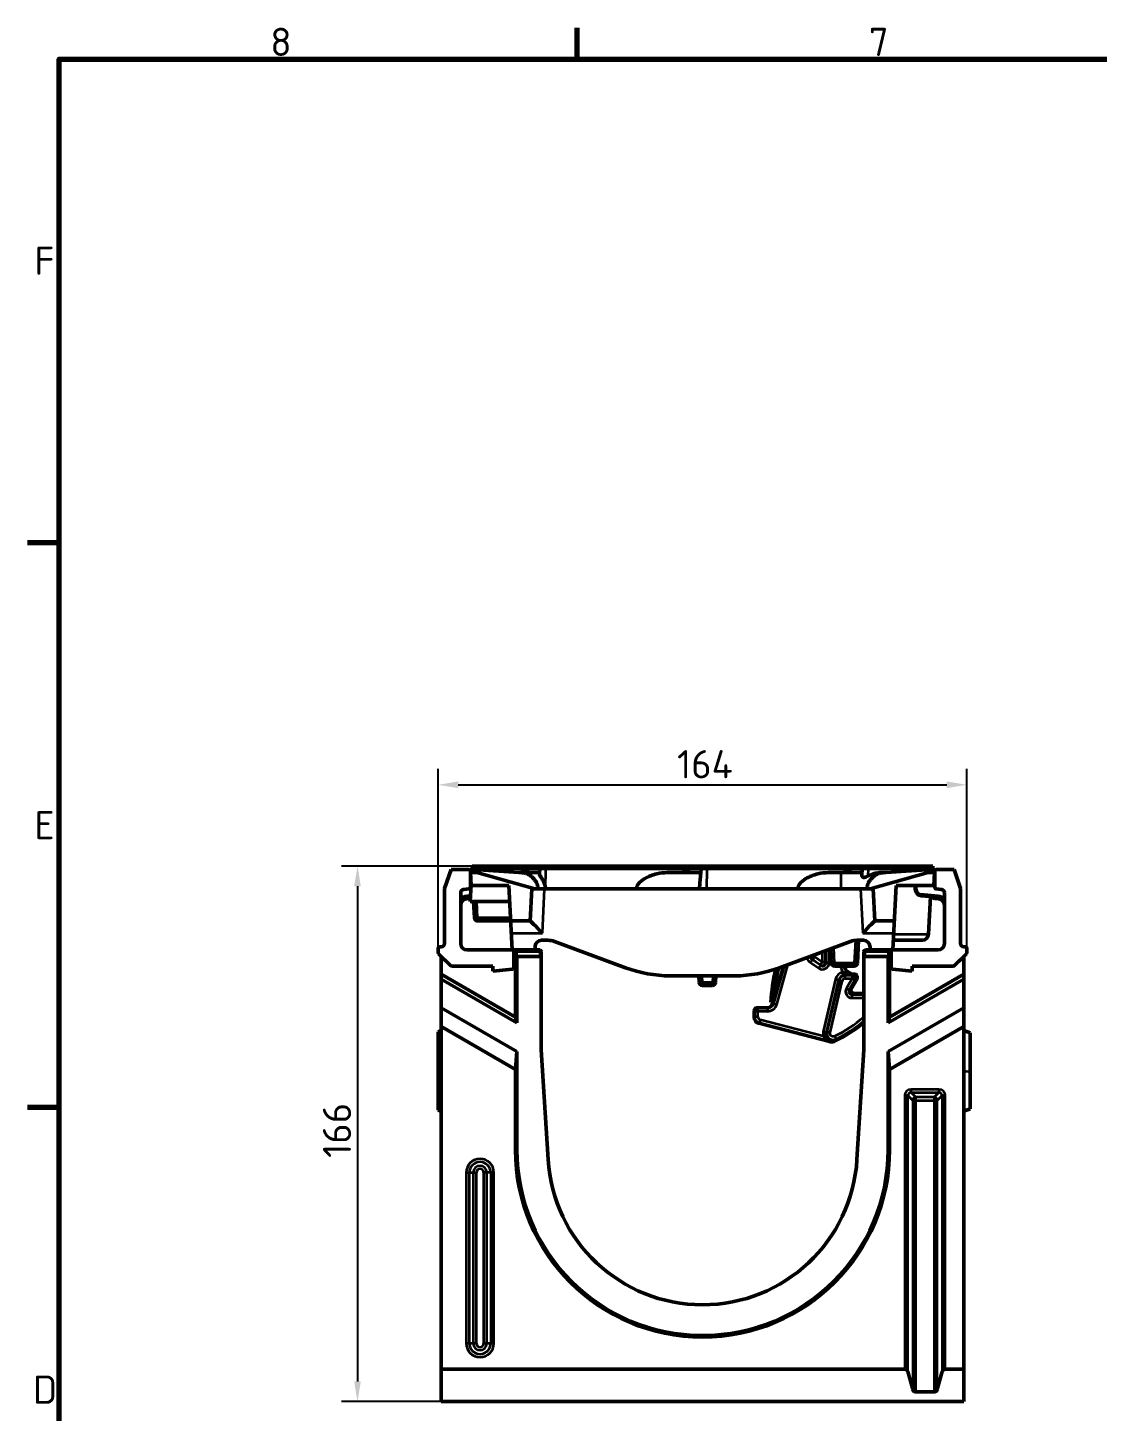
# Model space of a CAD drawing. Header units: millimetres. Extents: x 0 to 1485, y 0 to 1050.
# Drawn here: x 15.3 to 347, y 605.8 to 1034.8 of the extents above; entities that cross this region are included whole.
import ezdxf

# ---------------------------------------------------------------- set-up
doc = ezdxf.new("R2010")
doc.units = ezdxf.units.MM
doc.header["$LTSCALE"] = 2.5
for name, color, linetype, lineweight in [('Bemaßung (ISO)', 7, 'Continuous', 25), ('Rahmen (ISO)', 7, 'Continuous', 70), ('Sichtbar (ISO)', 7, 'Continuous', 50), ('Sichtbar schmal (ISO)', 7, 'Continuous', 35)]:
    doc.layers.add(name, color=color, linetype=linetype, lineweight=lineweight)
doc.styles.add('Notiztext (DIN)', font='isocpeur.ttf')
doc.styles.add('TXT 3_5', font='isocpeur.ttf')
doc.dimstyles.new('Anrin Standard (DIN)', dxfattribs={"dimscale": 2.5, "dimtxt": 3.5, "dimasz": 2.5, "dimexe": 2, "dimexo": 0, "dimgap": 0.8, "dimtad": 1, "dimrnd": 1e-08, "dimtxsty": 'TXT 3_5', "dimcen": 0.09, "dimdle": 10, "dimclrd": 256, "dimclre": 256, "dimclrt": 256, "dimadec": 0, "dimazin": 2, "dimtfac": 0.714286, "dimtmove": 0, "dimatfit": 3, "dimfxl": 1, "dimtolj": 1, "dimlwd": -1, "dimlwe": -1, "dimarcsym": 0})

# ---------------------------------------------------------------- blocks, each defined once
blk = doc.blocks.new('Ränder Standardrahmen')
at = {"layer": 'Rahmen (ISO)'}
for p, q in [((74.25, 410), (74.25, 413.9)), ((10, 350), (6.1, 350)), ((10, 280), (6.1, 280))]:
    blk.add_line(p, q, dxfattribs=at)
at = {"layer": 'Rahmen (ISO)', "flags": 128}
blk.add_lwpolyline([(10, 10), (10, 410), (584, 410), (584, 10), (10, 10)], dxfattribs=at)
at = {"layer": 'Rahmen (ISO)', "char_height": 3.5, "attachment_point": 7, "style": 'Notiztext (DIN)'}
for s, insert in [('8', (36.2, 410.4)), ('7', (110.45, 410.4)), ('F', (6.93, 383.25)), ('E', (6.93, 313.25)), ('D', (6.75, 243.25))]:
    blk.add_mtext(s, dxfattribs=dict(at, insert=insert))
blk = doc.blocks.new('*D32')
at = {"layer": 'Bemaßung (ISO)', "transparency": 16777216}
for p, q in [((153.09, 774.81), (112.54, 774.81)), ((117.54, 768.56), (117.54, 615.06)), ((143.54, 608.81), (112.54, 608.81))]:
    blk.add_line(p, q, dxfattribs=at)
for points in [[(116.5, 768.56), (118.58, 768.56), (117.54, 774.81)], [(116.5, 615.06), (118.58, 615.06), (117.54, 608.81)]]:
    blk.add_solid(points, dxfattribs=at)
at = {"layer": 'Defpoints', "color": 0, "transparency": 16777216}
for p in [(153.09, 774.81), (117.54, 608.81), (143.54, 608.81)]:
    blk.add_point(p, dxfattribs=at)
at = {"layer": 'Bemaßung (ISO)', "transparency": 16777216, "insert": (106.79, 684.35), "char_height": 8.75, "attachment_point": 1, "rotation": 90, "style": 'TXT 3_5'}
blk.add_mtext('\\A1;166', dxfattribs=at)
blk = doc.blocks.new('*D33')
at = {"layer": 'Bemaßung (ISO)', "transparency": 16777216}
for p, q in [((142.54, 749.31), (142.54, 805.03)), ((306.54, 749.31), (306.54, 805.03)), ((148.79, 800.03), (300.29, 800.03))]:
    blk.add_line(p, q, dxfattribs=at)
for points in [[(148.79, 801.07), (148.79, 798.99), (142.54, 800.03)], [(300.29, 801.07), (300.29, 798.99), (306.54, 800.03)]]:
    blk.add_solid(points, dxfattribs=at)
at = {"layer": 'Defpoints', "color": 0, "transparency": 16777216}
for p in [(306.54, 800.03), (142.54, 749.31), (306.54, 749.31)]:
    blk.add_point(p, dxfattribs=at)
at = {"layer": 'Bemaßung (ISO)', "transparency": 16777216, "insert": (216.64, 810.78), "char_height": 8.75, "attachment_point": 1, "style": 'TXT 3_5'}
blk.add_mtext('\\A1;164', dxfattribs=at)

msp = doc.modelspace()

# ---------------------------------------------------------------- linework, layer by layer
at = {"layer": 'Sichtbar (ISO)'}
for p, q in [((144.564, 767.886), (146.538, 773.809)), ((146.538, 773.809), (152.038, 773.809)), ((153.011, 773.292), (152.538, 773.334)), ((152.538, 773.309), (152.538, 768.259)), ((154.538, 772.809), (152.591, 772.809)), ((152.8, 768.809), (152.591, 772.809)), ((153.091, 774.809), (152.986, 772.809)), ((153.038, 773.809), (153.538, 773.809)), ((153.091, 774.809), (295.986, 774.809)), ((153.538, 773.809), (167.538, 772.809)), ((154.538, 772.809), (172.538, 767.809)), ((167.538, 772.809), (174.001, 772.809)), ((169.425, 773.896), (169.52, 772.809)), ((174.096, 773.896), (173.964, 772.381)), ((224.001, 772.809), (213.57, 772.809)), ((219.425, 773.896), (219.52, 772.809)), ((224.096, 773.896), (223.716, 769.548)), ((274.001, 772.809), (263.57, 772.809)), ((269.425, 773.896), (269.52, 772.809)), ((274.096, 773.896), (273.93, 771.995)), ((276.538, 767.809), (294.538, 772.809)), ((281.538, 772.809), (279.897, 772.809)), ((281.538, 772.809), (295.538, 773.809)), ((294.538, 772.809), (296.486, 772.809)), ((295.538, 773.809), (296.038, 773.809)), ((295.986, 774.809), (296.091, 772.809)), ((296.539, 773.334), (296.065, 773.292)), ((296.486, 772.809), (296.276, 768.809)), ((296.538, 768.259), (296.538, 773.309)), ((297.038, 773.809), (302.538, 773.809)), ((302.538, 773.809), (304.513, 767.886)), ((152.514, 763.809), (152.788, 769.038)), ((164.49, 768.809), (152.8, 768.809)), ((165.538, 748.809), (164.49, 768.809)), ((284.587, 768.809), (283.538, 748.809)), ((296.3, 768.809), (284.587, 768.809)), ((290.538, 768.809), (290.538, 767.641)), ((296.288, 769.038), (296.3, 768.809)), ((144.538, 750.809), (144.538, 767.728)), ((149.538, 766.593), (149.538, 750.809)), ((152.091, 767.762), (150.434, 767.588)), ((151.364, 765.181), (152.592, 765.288)), ((151.364, 764.662), (152.565, 764.767)), ((164.752, 763.809), (152.514, 763.809)), ((153.538, 763.809), (153.803, 758.756)), ((171.591, 767.809), (171.067, 757.809)), ((277.486, 767.809), (171.591, 767.809)), ((278.01, 757.809), (277.486, 767.809)), ((292.364, 765.649), (297.713, 765.181)), ((294.638, 753.704), (295.251, 765.396)), ((296.038, 765.328), (296.038, 765.267)), ((296.495, 764.769), (297.713, 764.662)), ((298.643, 767.588), (296.986, 767.762)), ((299.538, 750.809), (299.538, 766.593)), ((304.538, 767.728), (304.538, 750.809)), ((154.802, 757.809), (171.072, 757.809)), ((278.005, 757.809), (284.01, 757.809)), ((176.538, 751.809), (174.594, 751.809)), ((200.676, 743.287), (178.618, 751.437)), ((270.459, 751.437), (248.4, 743.287)), ((274.483, 751.809), (272.538, 751.809)), ((272.588, 744.756), (272.958, 751.809)), ((292.64, 751.809), (283.696, 751.809)), ((142.538, 748.016), (142.538, 749.309)), ((146.392, 743.955), (142.685, 747.662)), ((143.038, 749.809), (143.538, 749.809)), ((146.392, 743.955), (143.538, 746.809)), ((143.538, 608.809), (143.538, 746.809)), ((151.538, 748.809), (174.038, 748.809)), ((166.057, 743.368), (166.057, 748.309)), ((166.057, 746.809), (174.538, 746.809)), ((166.538, 728.005), (166.538, 746.809)), ((166.976, 746.809), (166.976, 726.205)), ((172.596, 749.913), (172.538, 748.809)), ((174.538, 748.309), (174.538, 717.809)), ((264.259, 749.146), (264.489, 744.756)), ((274.538, 717.809), (274.538, 748.309)), ((274.538, 746.809), (283.02, 746.809)), ((297.538, 748.809), (275.038, 748.809)), ((276.538, 748.809), (276.481, 749.913)), ((282.101, 726.205), (282.101, 746.809)), ((282.538, 746.809), (282.538, 728.005)), ((283.02, 748.309), (283.02, 743.368)), ((306.392, 747.662), (302.685, 743.955)), ((305.538, 746.809), (302.685, 743.955)), ((305.538, 749.809), (306.038, 749.809)), ((305.538, 746.809), (305.538, 608.809)), ((306.538, 749.309), (306.538, 748.016)), ((159.538, 743.809), (146.746, 743.809)), ((159.538, 742.232), (159.538, 743.809)), ((165.608, 742.87), (159.538, 742.232)), ((249.661, 743.753), (246.463, 732.366)), ((265.487, 743.809), (271.589, 743.809)), ((289.538, 742.232), (283.469, 742.87)), ((289.538, 743.809), (289.538, 742.232)), ((302.331, 743.809), (289.538, 743.809)), ((143.538, 741.284), (166.538, 728.005)), ((166.976, 726.205), (143.538, 739.737)), ((234.538, 740.809), (214.538, 740.809)), ((223.381, 740.809), (223.489, 738.756)), ((228.588, 738.756), (228.696, 740.809)), ((270.671, 736.807), (272.406, 739.811)), ((271.178, 741.099), (271.241, 741.099)), ((271.241, 741.099), (271.24, 741.097)), ((271.241, 741.099), (271.306, 741.145)), ((271.528, 741.301), (271.525, 741.299)), ((271.541, 741.309), (271.534, 741.309)), ((305.538, 739.737), (282.101, 726.205)), ((282.538, 728.005), (305.538, 741.284)), ((224.487, 737.809), (227.589, 737.809)), ((274.538, 735.309), (271.536, 735.309)), ((143.538, 730.831), (166.976, 717.299)), ((240.538, 729.91), (240.538, 728.007)), ((244.541, 730.909), (241.537, 730.909)), ((245.72, 732.617), (246.518, 732.56)), ((282.101, 717.299), (305.538, 730.831)), ((166.538, 711.778), (143.538, 725.057)), ((166.538, 728.005), (166.976, 726.205)), ((242.035, 726.073), (263.879, 720.413)), ((282.101, 726.205), (282.538, 728.005)), ((305.538, 725.057), (282.538, 711.778)), ((142.538, 723.445), (143.538, 723.809)), ((142.538, 699.173), (142.538, 723.445)), ((305.538, 723.809), (307.538, 723.081)), ((307.538, 699.537), (307.538, 723.081)), ((166.976, 717.299), (166.538, 711.778)), ((166.976, 717.299), (166.976, 686.809)), ((174.538, 717.809), (176.629, 683.858)), ((264.033, 720.379), (263.935, 720.564)), ((272.448, 683.858), (274.538, 717.809)), ((282.101, 686.809), (282.101, 717.299)), ((282.538, 711.778), (282.101, 717.299)), ((166.538, 686.809), (166.538, 711.778)), ((282.538, 711.778), (282.538, 686.809)), ((305.538, 698.809), (307.538, 699.537)), ((142.538, 699.173), (143.538, 698.809)), ((143.538, 618.809), (287.271, 618.809)), ((288.237, 618.068), (289.715, 612.55)), ((297.361, 612.55), (298.84, 618.068)), ((299.806, 618.809), (305.538, 618.809)), ((290.681, 611.809), (296.395, 611.809)), ((305.538, 608.809), (143.538, 608.809))]:
    msp.add_line(p, q, dxfattribs=at)
for centre, radius, start, end in [((152.038, 773.309), 0.5, 0, 90), ((168.429, 773.809), 1, 5, 90), ((169.537, 773.809), 1, 90, 123.64327), ((175.092, 773.809), 1, 90, 175), ((218.429, 773.809), 1, 5, 90), ((219.537, 773.809), 1, 90, 123.64327), ((225.092, 773.809), 1, 90, 175), ((268.429, 773.809), 1, 5, 90), ((269.537, 773.809), 1, 90, 123.64327), ((275.092, 773.809), 1, 90, 175), ((297.038, 773.309), 0.5, 90, 180), ((152.038, 768.259), 0.5, 276, 0), ((297.038, 768.259), 0.5, 180, 264), ((145.038, 767.728), 0.5, 161.56505, 180), ((150.538, 766.593), 1, 96, 180), ((151.538, 763.189), 2, 95, 180), ((151.538, 762.67), 2, 95, 180), ((292.538, 767.641), 2, 180, 265), ((296.538, 765.267), 0.5, 180, 265), ((297.538, 763.189), 2, 0, 85), ((297.538, 762.67), 2, 0, 85), ((298.538, 766.593), 1, 0, 84), ((304.038, 767.728), 0.5, 0, 18.43495), ((154.802, 758.809), 1, 183, 270), ((143.538, 750.809), 1, 270, 0), ((151.538, 750.809), 2, 180, 270), ((174.594, 749.809), 2, 90, 177), ((176.538, 745.809), 6, 69.72356, 90), ((272.538, 745.809), 6, 90, 110.27644), ((274.483, 749.809), 2, 3, 90), ((292.64, 753.809), 2, 270, 357), ((297.538, 750.809), 2, 270, 0), ((305.538, 750.809), 1, 180, 270), ((143.038, 749.309), 0.5, 90, 180), ((143.038, 748.016), 0.5, 180, 225), ((174.038, 748.309), 0.5, 0, 90), ((275.038, 748.309), 0.5, 90, 180), ((306.038, 749.309), 0.5, 0, 90), ((306.038, 748.016), 0.5, 315, 0), ((146.746, 744.309), 0.5, 225, 270), ((214.538, 780.809), 40, 249.72356, 270), ((234.538, 780.809), 40, 270, 290.27644), ((316.34, 727.569), 70.8, 167.51939, 175.91134), ((316.34, 727.569), 70, 167.11522, 175.91134), ((265.487, 744.809), 1, 183, 270), ((271.589, 744.809), 1, 270, 357), ((302.331, 744.309), 0.5, 270, 315), ((224.487, 738.809), 1, 183, 270), ((227.589, 738.809), 1, 270, 357), ((248.719, 756.859), 40, 294.59256, 310.20181), ((224.538, 686.809), 58, 180, 0), ((224.538, 686.809), 57.563, 180, 0), ((224.538, 686.809), 48, 183.52399, 356.47601), ((287.271, 617.809), 1, 15, 90), ((299.806, 617.809), 1, 90, 165), ((290.681, 612.809), 1, 195, 270), ((296.395, 612.809), 1, 270, 345)]:
    msp.add_arc(centre, radius, start, end, dxfattribs=at)
for centre, major_axis, ratio, start_param, end_param in [((174.863, 753.809), (-3.795, 3.999), 0.0261501, 4.7399384, 6.2583749), ((274.214, 753.809), (3.795, 3.999), 0.0261501, 0.0248104, 1.5432469), ((165.555, 748.309), (0.502, 0), 0.9961947, 0, 1.5707963), ((283.522, 748.309), (-0.502, 0), 0.9961947, 4.712389, 6.2831853), ((165.555, 743.367), (0.499, 0.052), 0.9961529, 4.712389, 6.1788655), ((271.543, 744.313), (-2.127, -2.127), 0.9972647, 5.6650241, 7.0672139), ((283.522, 743.367), (-0.499, 0.052), 0.9961529, 0.1043198, 1.5707963), ((271.173, 740.098), (0.871, 0.503), 0.9945517, 0.9828008, 1.0448287), ((269.554, 739.163), (-4.975, -3.844), 0.0867432, 4.2385629, 4.3005908), ((268.993, 741.763), (-10.409, -6.997), 0.1449024, 1.6972358, 1.7181934), ((271.536, 740.307), (0.871, 0.503), 0.9945517, 5.2383566, 7.328014), ((271.541, 736.31), (0.871, 0.503), 0.9945517, 2.096764, 4.1864213), ((241.54, 729.907), (-0.709, 0.709), 0.9972647, 5.4991567, 7.0672139), ((244.536, 732.911), (-1.211, 1.597), 0.9978449, 2.4940984, 3.7890869), ((242.541, 728.011), (-1.585, -1.227), 0.9978114, 5.6256055, 6.9407651), ((264.276, 721.507), (0.339, 0.945), 0.0521919, 2.6019485, 3.0939844)]:
    msp.add_ellipse(centre, major_axis=major_axis, ratio=ratio, start_param=start_param, end_param=end_param, dxfattribs=at)
for points, knots in [([(168.061, 772.809), (168.4, 772.809), (168.771, 772.775), (169.496, 772.631), (169.851, 772.52), (170.478, 772.261), (170.808, 772.088), (171.423, 771.677), (171.709, 771.439), (172.19, 770.96), (172.429, 770.674), (172.841, 770.058), (173.015, 769.728), (173.276, 769.101), (173.387, 768.746), (173.499, 768.192), (173.527, 767.998), (173.545, 767.809)], [0.81498776, 0.81498776, 0.81498776, 0.81498776, 0.9167249, 0.9167249, 1.01846204, 1.01846204, 1.1203238, 1.1203238, 1.22218557, 1.22218557, 1.32419673, 1.32419673, 1.42620789, 1.42620789, 1.52825925, 1.52825925, 1.58193769, 1.58193769, 1.58193769, 1.58193769]), ([(175.837, 767.809), (175.818, 768.395), (175.694, 768.894), (175.404, 769.759), (175.191, 770.203), (174.732, 771.017), (174.506, 771.353), (174.172, 771.864), (174.061, 772.042), (173.973, 772.26), (173.959, 772.325), (173.964, 772.381)], [-0.84787272, -0.84787272, -0.84787272, -0.84787272, -0.74628622, -0.74628622, -0.62471501, -0.62471501, -0.50102747, -0.50102747, -0.39652118, -0.39652118, -0.33845882, -0.33845882, -0.33845882, -0.33845882]), ([(213.57, 772.809), (212.547, 772.809), (211.444, 772.674), (209.036, 772.098), (207.731, 771.61), (205.89, 770.531), (205.082, 769.934), (204.461, 769.02), (204.333, 768.783), (204.169, 768.296), (204.128, 768.046), (204.13, 767.809)], [3.5624746, 3.5624746, 3.5624746, 3.5624746, 3.9247289, 3.9247289, 4.355561, 4.355561, 4.6258932, 4.6258932, 4.7021961, 4.7021961, 4.7731285, 4.7731285, 4.7731285, 4.7731285]), ([(263.57, 772.809), (262.547, 772.809), (261.444, 772.674), (259.036, 772.098), (257.731, 771.61), (255.89, 770.531), (255.082, 769.934), (254.461, 769.02), (254.333, 768.783), (254.169, 768.296), (254.128, 768.046), (254.13, 767.809)], [3.5624746, 3.5624746, 3.5624746, 3.5624746, 3.9247289, 3.9247289, 4.355561, 4.355561, 4.6258932, 4.6258932, 4.7021961, 4.7021961, 4.7731285, 4.7731285, 4.7731285, 4.7731285]), ([(275.532, 767.809), (275.55, 767.998), (275.578, 768.192), (275.69, 768.746), (275.801, 769.101), (276.062, 769.728), (276.236, 770.058), (276.648, 770.674), (276.887, 770.96), (277.367, 771.439), (277.653, 771.677), (278.269, 772.088), (278.599, 772.261), (279.226, 772.52), (279.581, 772.631), (280.306, 772.775), (280.676, 772.809), (281.016, 772.809)], [1.67911596, 1.67911596, 1.67911596, 1.67911596, 1.7327944, 1.7327944, 1.83484576, 1.83484576, 1.93685692, 1.93685692, 2.03886808, 2.03886808, 2.14072985, 2.14072985, 2.24259161, 2.24259161, 2.34432875, 2.34432875, 2.44606589, 2.44606589, 2.44606589, 2.44606589]), ([(279.897, 772.809), (279.268, 772.809), (278.642, 772.728), (277.448, 772.438), (276.879, 772.235), (276.204, 771.925), (276.077, 771.863), (275.953, 771.8)], [-0.53747528, -0.53747528, -0.53747528, -0.53747528, -0.384724, -0.384724, -0.23855347, -0.23855347, -0.2038888, -0.2038888, -0.2038888, -0.2038888]), ([(223.599, 767.809), (223.634, 768.278), (223.658, 768.761), (223.698, 769.33), (223.706, 769.44), (223.716, 769.548)], [1.75499496, 1.75499496, 1.75499496, 1.75499496, 1.89264701, 1.89264701, 1.92624406, 1.92624406, 1.92624406, 1.92624406]), ([(275.953, 771.8), (275.81, 771.727), (275.668, 771.655), (275.355, 771.507), (275.182, 771.433), (274.852, 771.328), (274.699, 771.299), (274.411, 771.306), (274.289, 771.347), (274.049, 771.512), (273.963, 771.667), (273.927, 771.884), (273.925, 771.94), (273.93, 771.995)], [-0.72077192, -0.72077192, -0.72077192, -0.72077192, -0.66846767, -0.66846767, -0.60254602, -0.60254602, -0.53654415, -0.53654415, -0.46444917, -0.46444917, -0.35613306, -0.35613306, -0.31971708, -0.31971708, -0.31971708, -0.31971708]), ([(271.306, 741.145), (271.307, 741.146), (271.308, 741.146), (271.309, 741.147), (271.309, 741.148), (271.31, 741.148)], [0.0000000036, 0.0000000036, 0.0000000036, 0.0000000036, 0.0028467792, 0.0028467792, 0.0046553839, 0.0046553839, 0.0046553839, 0.0046553839]), ([(263.96, 720.706), (263.97, 720.744), (263.978, 720.776), (263.988, 720.829), (263.991, 720.848), (263.99, 720.859)], [0, 0, 0, 0, 0.022964162, 0.022964162, 0.048694446, 0.048694446, 0.048694446, 0.048694446]), ([(265.366, 720.488), (265.127, 720.378), (264.869, 720.317), (264.359, 720.297), (264.113, 720.333), (263.879, 720.413)], [0, 0, 0, 0, 0.07881063, 0.07881063, 0.15298355, 0.15298355, 0.15298355, 0.15298355]), ([(264.033, 720.379), (264.024, 720.382), (264.015, 720.384), (263.987, 720.391), (263.969, 720.395), (263.926, 720.404), (263.902, 720.409), (263.879, 720.413)], [-0.10044306, -0.10044306, -0.10044306, -0.10044306, -0.095644877, -0.095644877, -0.085126877, -0.085126877, -0.068087736, -0.068087736, -0.068087736, -0.068087736])]:
    msp.add_open_spline(points, degree=3, knots=knots, dxfattribs=at)
for points in [[(271.31, 741.148), (271.31, 741.149), (271.311, 741.149), (271.311, 741.149)], [(263.99, 720.859), (263.991, 720.846), (263.992, 720.833), (263.992, 720.82)], [(263.992, 720.82), (264.003, 720.664), (264.016, 720.517), (264.033, 720.379)]]:
    msp.add_open_spline(points, degree=3, dxfattribs=at)
at = {"layer": 'Sichtbar schmal (ISO)'}
for p, q in [((152.538, 772.799), (152.592, 772.795)), ((296.034, 773.896), (153.043, 773.896)), ((168.694, 772.809), (168.631, 773.896)), ((170.415, 772.809), (170.435, 773.896)), ((175.881, 767.809), (175.99, 773.896)), ((218.694, 772.809), (218.631, 773.896)), ((220.415, 772.809), (220.435, 773.896)), ((225.881, 767.809), (225.99, 773.896)), ((267.538, 767.809), (267.538, 772.809)), ((268.694, 772.809), (268.631, 773.896)), ((270.415, 772.809), (270.435, 773.896)), ((275.953, 771.8), (275.99, 773.896)), ((296.485, 772.795), (296.538, 772.799)), ((290.91, 767.598), (290.91, 768.809)), ((152.615, 765.738), (151.449, 765.636)), ((152.59, 765.26), (151.45, 765.16)), ((154.802, 758.756), (154.537, 763.809)), ((174.863, 754.018), (175.585, 767.809)), ((273.492, 767.809), (274.214, 754.018)), ((297.627, 765.636), (292.279, 766.104)), ((296.038, 765.267), (296.409, 765.267)), ((296.409, 765.267), (296.409, 765.295)), ((297.627, 765.16), (296.409, 765.267)), ((154.802, 758.756), (154.802, 757.809)), ((165.017, 758.756), (154.802, 758.756)), ((165.265, 754.018), (174.863, 754.018)), ((271.958, 751.781), (271.589, 744.756)), ((274.214, 754.018), (283.811, 754.018)), ((283.795, 753.704), (294.638, 753.704)), ((166.057, 748.309), (174.538, 748.309)), ((166.501, 748.309), (166.501, 746.809)), ((166.972, 746.809), (166.972, 748.309)), ((174.065, 748.309), (174.065, 746.809)), ((258.708, 745.832), (259.273, 746.655)), ((261.67, 745.008), (259.273, 746.655)), ((261.67, 748.19), (261.67, 745.008)), ((262.669, 745.008), (262.669, 748.559)), ((262.779, 748.6), (262.779, 744.799)), ((263.778, 744.799), (263.778, 748.969)), ((265.487, 744.756), (265.238, 749.508)), ((274.538, 748.309), (283.02, 748.309)), ((275.012, 746.809), (275.012, 748.309)), ((282.104, 748.309), (282.104, 746.809)), ((282.576, 746.809), (282.576, 748.309)), ((249.846, 743.822), (246.585, 732.206)), ((247.546, 731.936), (251.003, 744.249)), ((258.032, 744.95), (258.597, 745.774)), ((258.032, 744.95), (260.65, 743.152)), ((258.597, 745.774), (258.708, 745.832)), ((261.215, 743.976), (258.597, 745.774)), ((258.708, 745.832), (261.105, 744.185)), ((260.65, 743.152), (261.215, 743.976)), ((261.67, 745.008), (261.105, 744.185)), ((261.105, 744.185), (261.215, 743.976)), ((262.669, 745.008), (261.67, 745.008)), ((262.779, 744.799), (262.669, 745.008)), ((263.778, 744.799), (262.779, 744.799)), ((265.487, 744.756), (265.487, 743.809)), ((271.589, 744.756), (265.487, 744.756)), ((271.589, 743.809), (271.589, 744.756)), ((224.487, 738.756), (224.38, 740.809)), ((227.589, 738.756), (224.487, 738.756)), ((224.487, 738.756), (224.487, 737.809)), ((227.697, 740.809), (227.589, 738.756)), ((227.589, 737.809), (227.589, 738.756)), ((265.825, 739.738), (261.993, 723.451)), ((262.965, 723.222), (266.797, 739.51)), ((266.885, 739.399), (263.125, 723.421)), ((264.097, 723.192), (267.857, 739.171)), ((265.825, 739.738), (266.797, 739.51)), ((266.797, 739.51), (266.885, 739.399)), ((267.857, 739.171), (266.885, 739.399)), ((268.266, 740.992), (268.028, 741.962)), ((268.829, 740.939), (268.737, 741.055)), ((270.901, 740.939), (268.829, 740.939)), ((268.829, 739.941), (268.829, 740.939)), ((268.829, 739.941), (270.901, 739.941)), ((270.901, 739.941), (269.166, 736.936)), ((270.031, 736.437), (271.765, 739.441)), ((271.178, 741.099), (270.901, 740.939)), ((270.901, 740.939), (270.901, 739.941)), ((270.901, 739.941), (271.765, 739.441)), ((271.525, 741.299), (271.534, 741.309)), ((271.541, 741.309), (271.528, 741.301)), ((271.765, 739.441), (272.406, 739.811)), ((269.166, 736.936), (270.031, 736.437)), ((270.671, 736.807), (270.031, 736.437)), ((270.896, 734.939), (271.536, 735.309)), ((270.896, 734.939), (270.896, 733.941)), ((274.538, 734.939), (270.896, 734.939)), ((270.896, 733.941), (274.538, 733.941)), ((240.538, 729.91), (240.698, 729.75)), ((244.662, 729.75), (240.698, 729.75)), ((240.698, 729.75), (240.698, 728.13)), ((241.697, 730.749), (241.537, 730.909)), ((241.697, 728.13), (241.697, 730.749)), ((244.662, 730.749), (241.697, 730.749)), ((244.541, 730.909), (244.662, 730.749)), ((244.662, 730.749), (244.662, 729.75)), ((246.585, 732.206), (246.463, 732.366)), ((246.585, 732.206), (247.546, 731.936)), ((240.698, 728.13), (240.538, 728.007)), ((241.697, 728.13), (240.698, 728.13)), ((242.035, 726.073), (242.195, 726.197)), ((242.445, 727.164), (242.195, 726.197)), ((242.195, 726.197), (263.935, 720.564)), ((261.985, 722.101), (242.445, 727.164)), ((261.985, 722.101), (262.957, 722.318)), ((261.993, 723.451), (262.965, 723.222)), ((263.125, 723.421), (264.097, 723.192)), ((265.937, 721.165), (265.503, 722.064)), ((143.538, 716.309), (142.538, 716.309)), ((305.538, 711.309), (307.538, 710.983)), ((143.538, 706.309), (142.538, 706.309)), ((287.271, 703.644), (288.237, 703.644)), ((287.271, 703.644), (287.271, 618.809)), ((288.237, 618.068), (288.237, 703.644)), ((288.237, 703.644), (289.715, 702.166)), ((297.874, 705.576), (289.203, 705.576)), ((289.203, 704.61), (289.203, 705.576)), ((289.203, 704.61), (297.874, 704.61)), ((290.681, 703.132), (289.203, 704.61)), ((297.874, 704.61), (296.395, 703.132)), ((297.361, 702.166), (298.84, 703.644)), ((297.874, 705.576), (297.874, 704.61)), ((298.84, 703.644), (299.806, 703.644)), ((298.84, 703.644), (298.84, 618.068)), ((299.806, 618.809), (299.806, 703.644)), ((289.715, 702.166), (289.715, 612.55)), ((289.715, 702.166), (297.361, 702.166)), ((290.681, 611.809), (290.681, 703.132)), ((296.395, 703.132), (290.681, 703.132)), ((296.395, 703.132), (296.395, 611.809)), ((297.361, 612.55), (297.361, 702.166)), ((166.538, 686.809), (166.976, 686.809)), ((282.538, 686.809), (282.101, 686.809)), ((151.271, 679.809), (151.271, 626.809)), ((151.271, 679.809), (154.413, 679.809)), ((152.237, 626.809), (152.237, 679.809)), ((153.448, 679.809), (153.448, 626.809)), ((154.413, 626.809), (154.413, 679.809)), ((159.806, 679.809), (156.663, 679.809)), ((156.663, 679.809), (156.663, 626.809)), ((157.629, 626.809), (157.629, 679.809)), ((158.84, 679.809), (158.84, 626.809)), ((159.806, 626.809), (159.806, 679.809)), ((154.413, 626.809), (151.271, 626.809)), ((159.806, 626.809), (156.663, 626.809))]:
    msp.add_line(p, q, dxfattribs=at)
for centre, radius, start, end in [((151.667, 763.145), 2.5, 95, 148.3825), ((151.668, 762.67), 2.5, 95, 122.4699), ((292.41, 767.598), 1.5, 180, 265), ((297.41, 763.145), 2.5, 31.6175, 85), ((297.409, 762.67), 2.5, 57.5301, 85), ((248.719, 756.859), 38.632, 295.7512, 311.9393), ((248.719, 756.859), 39.63, 295.7512, 310.65491), ((155.538, 679.809), 4.267, 0, 180), ((155.538, 679.809), 3.301, 0, 180), ((155.538, 679.809), 2.091, 0, 180), ((155.538, 679.809), 1.125, 0, 180), ((155.538, 626.809), 4.267, 180, 0), ((155.538, 626.809), 3.301, 180, 0), ((155.538, 626.809), 2.091, 180, 0), ((155.538, 626.809), 1.125, 180, 0)]:
    msp.add_arc(centre, radius, start, end, dxfattribs=at)
for centre, major_axis, ratio, start_param, end_param in [((167.967, 773.809), (0, 1), 0.6663372, 4.7996554, 6.2831853), ((170.638, 773.809), (0, 1), 0.2042397, 0, 1.4835299), ((176.194, 773.809), (0, 1), 0.2042397, 0, 1.4835299), ((217.967, 773.809), (0, 1), 0.6663372, 4.7996554, 6.2831853), ((220.638, 773.809), (0, 1), 0.2042397, 0, 1.4835299), ((226.194, 773.809), (0, 1), 0.2042397, 0, 1.4835299), ((267.967, 773.809), (0, 1), 0.6663372, 4.7996554, 6.2831853), ((270.638, 773.809), (0, 1), 0.2042397, 0, 1.4835299), ((276.194, 773.809), (0, 1), 0.2042397, 0, 1.4835299), ((151.321, 765.679), (0.044, -0.498), 0.2507591, 0, 1.4612817), ((151.321, 765.16), (0.044, -0.498), 0.2578998, 0, 1.5482368), ((291.038, 767.641), (-0.5, 0), 0.0902057, 0, 1.3100164), ((292.408, 766.147), (-0.044, -0.498), 0.2507591, 4.8219036, 6.2831853), ((296.538, 765.267), (-0.044, -0.498), 0.2578998, 4.7349485, 6.2831853), ((297.756, 765.16), (-0.044, -0.498), 0.2578998, 4.7349485, 6.2831853), ((297.756, 765.679), (-0.044, -0.498), 0.2507591, 4.8219036, 6.2831853), ((154.802, 758.809), (-0.999, -0.052), 0.0522644, 0, 1.5680573), ((166.002, 748.309), (0, 0.5), 0.9961947, 4.712389, 6.2831853), ((166.946, 748.309), (0, 0.5), 0.052336, 4.712389, 6.2831853), ((174.038, 748.309), (0, 0.5), 0.052336, 4.712389, 6.2831853), ((260.305, 748.249), (-2.663, -1.401), 0.9970892, 0.0461216, 0.4837568), ((260.409, 748.304), (-2.656, -1.398), 0.9994153, 0.0516554, 0.4837568), ((260.409, 748.304), (-1.773, -0.933), 0.9982509, 0.1446151, 0.4837568), ((275.038, 748.309), (0, 0.5), 0.052336, 0, 1.5707963), ((282.131, 748.309), (0, 0.5), 0.052336, 0, 1.5707963), ((283.074, 748.309), (0, 0.5), 0.9961947, 0, 1.5707963), ((260.305, 748.249), (-3.546, -1.866), 0.9982509, 0.0016978, 0.4837568), ((261.775, 744.809), (0.937, -1.781), 0.9937286, 5.1994644, 7.3669062), ((261.67, 745.008), (0.885, 0.466), 0.9937286, 3.6286681, 5.7961099), ((261.775, 744.809), (0.475, -0.902), 0.9814571, 5.1994644, 7.3669062), ((265.487, 744.809), (-0.999, -0.052), 0.0522644, 0, 1.5680573), ((271.385, 744.156), (-2.836, -2.836), 0.9972647, 5.5831308, 6.0759974), ((271.385, 744.156), (-2.131, -2.131), 0.9954519, 5.6111328, 7.0462563), ((271.589, 744.809), (0.999, -0.052), 0.0522644, 4.715128, 6.2831853), ((224.487, 738.809), (-0.999, -0.052), 0.0522644, 0, 1.5680573), ((227.589, 738.809), (0.999, -0.052), 0.0522644, 4.715128, 6.2831853), ((268.748, 739.044), (-1.867, 2.357), 0.9977727, 5.8544616, 6.9519532), ((268.748, 739.044), (-1.247, 1.575), 0.9955578, 5.8544616, 6.9519532), ((268.831, 738.939), (-1.242, 1.568), 0.9999975, 5.6144174, 6.9519532), ((268.831, 738.939), (-0.622, 0.786), 0.9977727, 5.6144174, 6.9519532), ((268.737, 742.053), (0.014, -1), 0.2542117, 4.9058151, 6.2290452), ((270.901, 739.941), (-0.5, 0.866), 0.9945517, 3.6675603, 5.7572177), ((270.905, 735.943), (-1.742, -1.005), 0.9945517, 5.2383566, 7.328014), ((270.905, 735.943), (-0.88, -0.508), 0.9838602, 5.2383566, 7.328014), ((241.697, 729.75), (-0.707, -0.707), 0.9972647, 3.9283603, 5.4964176), ((244.656, 732.754), (1.213, -1.601), 0.9957013, 5.635691, 6.9306796), ((244.656, 732.754), (1.816, -2.396), 0.9978449, 5.635691, 6.9306796), ((242.698, 728.133), (-1.582, -1.224), 0.9999976, 5.6256055, 6.9407651), ((242.698, 728.133), (-0.793, -0.613), 0.9978114, 5.6256055, 6.9407651), ((289.342, 703.506), (-1.512, 1.512), 0.9351131, 5.5313059, 7.0350647), ((289.342, 703.506), (-0.851, 0.851), 0.8307956, 5.5313059, 7.0350647), ((297.735, 703.506), (1.512, 1.512), 0.9351131, 5.5313059, 7.0350647), ((297.735, 703.506), (0.851, 0.851), 0.8307956, 5.5313059, 7.0350647), ((290.681, 702.166), (-0.707, -0.707), 0.9351131, 3.9605096, 5.4642684), ((296.395, 702.166), (-0.707, 0.707), 0.9351131, 3.9605096, 5.4642684)]:
    msp.add_ellipse(centre, major_axis=major_axis, ratio=ratio, start_param=start_param, end_param=end_param, dxfattribs=at)
for points, knots in [([(268.491, 741.858), (268.469, 741.866), (268.449, 741.873), (268.395, 741.892), (268.362, 741.902), (268.279, 741.926), (268.23, 741.937), (268.128, 741.955), (268.077, 741.96), (268.028, 741.962)], [0, 0, 0, 0, 0.009031427, 0.009031427, 0.023481711, 0.023481711, 0.046602165, 0.046602165, 0.072251419, 0.072251419, 0.072251419, 0.072251419]), ([(268.266, 740.992), (268.321, 741.006), (268.377, 741.017), (268.484, 741.035), (268.535, 741.042), (268.617, 741.049), (268.648, 741.051), (268.699, 741.054), (268.718, 741.054), (268.737, 741.055)], [-0.072251419, -0.072251419, -0.072251419, -0.072251419, -0.046602165, -0.046602165, -0.023481711, -0.023481711, -0.009031427, -0.009031427, 0, 0, 0, 0]), ([(271.31, 741.148), (270.477, 741.145), (269.706, 741.395), (269.088, 741.628), (268.877, 741.708), (268.68, 741.785), (268.491, 741.858)], [0.00015074, 0.00015074, 0.00015074, 0.00015074, 0.23583442, 0.23583442, 0.23583442, 0.31629952, 0.31629952, 0.31629952, 0.31629952]), ([(268.737, 741.055), (268.966, 741.058), (269.187, 741.062), (269.399, 741.068), (269.547, 741.071), (269.691, 741.076), (269.831, 741.08), (269.901, 741.083), (269.969, 741.085), (270.037, 741.087), (270.145, 741.091), (270.25, 741.095), (270.353, 741.1), (270.517, 741.107), (270.675, 741.114), (270.83, 741.121), (270.992, 741.129), (271.15, 741.137), (271.306, 741.145)], [-0.31629952, -0.31629952, -0.31629952, -0.31629952, -0.24573319, -0.24573319, -0.24573319, -0.19658655, -0.19658655, -0.19658655, -0.17201323, -0.17201323, -0.17201323, -0.13269592, -0.13269592, -0.13269592, -0.06978822, -0.06978822, -0.06978822, -0.00368015, -0.00368015, -0.00368015, -0.00368015]), ([(261.993, 723.451), (261.98, 723.396), (261.969, 723.34), (261.943, 723.195), (261.931, 723.105), (261.911, 722.869), (261.909, 722.724), (261.927, 722.418), (261.95, 722.258), (261.985, 722.101)], [-0.13584831, -0.13584831, -0.13584831, -0.13584831, -0.11886727, -0.11886727, -0.09169761, -0.09169761, -0.04822615, -0.04822615, 0, 0, 0, 0]), ([(261.985, 722.101), (262.231, 721.694), (262.687, 721.31), (263.245, 721.014), (263.46, 720.899), (263.693, 720.796), (263.96, 720.706)], [-0.57521541, -0.57521541, -0.57521541, -0.57521541, -0.35137691, -0.35137691, -0.35137691, -0.26476005, -0.26476005, -0.26476005, -0.26476005]), ([(262.957, 722.318), (262.934, 722.423), (262.919, 722.531), (262.907, 722.735), (262.909, 722.833), (262.923, 722.99), (262.931, 723.051), (262.949, 723.148), (262.956, 723.185), (262.965, 723.222)], [0, 0, 0, 0, 0.04822615, 0.04822615, 0.09169761, 0.09169761, 0.11886727, 0.11886727, 0.13584831, 0.13584831, 0.13584831, 0.13584831]), ([(263.99, 720.859), (263.646, 721.043), (263.392, 721.324), (263.2, 721.671), (263.092, 721.868), (263.007, 722.09), (262.957, 722.318)], [0.28457968, 0.28457968, 0.28457968, 0.28457968, 0.47022157, 0.47022157, 0.47022157, 0.57521541, 0.57521541, 0.57521541, 0.57521541]), ([(263.125, 723.421), (263.097, 723.386), (263.069, 723.351), (263.016, 723.285), (262.991, 723.254), (262.965, 723.222)], [-0.9117377, -0.9117377, -0.9117377, -0.9117377, -0.80076327, -0.80076327, -0.69972718, -0.69972718, -0.69972718, -0.69972718]), ([(263.125, 723.421), (263.006, 722.908), (263.1, 722.343), (263.645, 721.488), (264.055, 721.182), (264.802, 720.965), (265.109, 720.947), (265.589, 721.027), (265.77, 721.085), (265.937, 721.165)], [-0.2237716, -0.2237716, -0.2237716, -0.2237716, -0.14433268, -0.14433268, -0.07272577, -0.07272577, -0.02797145, -0.02797145, 0, 0, 0, 0]), ([(265.503, 722.064), (265.419, 722.024), (265.328, 721.994), (265.088, 721.953), (264.934, 721.962), (264.56, 722.069), (264.355, 722.223), (264.083, 722.651), (264.037, 722.935), (264.097, 723.192)], [0, 0, 0, 0, 0.02797145, 0.02797145, 0.07272577, 0.07272577, 0.14433268, 0.14433268, 0.2237716, 0.2237716, 0.2237716, 0.2237716]), ([(265.366, 720.488), (265.368, 720.491), (265.371, 720.494), (265.438, 720.573), (265.503, 720.649), (265.608, 720.773), (265.649, 720.821), (265.709, 720.893), (265.73, 720.917), (265.782, 720.98), (265.815, 721.019), (265.877, 721.093), (265.907, 721.129), (265.937, 721.165)], [0.20140768, 0.20140768, 0.20140768, 0.20140768, 0.21152237, 0.21152237, 0.45326223, 0.45326223, 0.60434964, 0.60434964, 0.67989334, 0.67989334, 0.80076327, 0.80076327, 0.9117377, 0.9117377, 0.9117377, 0.9117377])]:
    msp.add_open_spline(points, degree=3, knots=knots, dxfattribs=at)

# ---------------------------------------------------------------- block references
at = {"xscale": 2.5, "yscale": 2.5, "zscale": 2.5}
msp.add_blockref('Ränder Standardrahmen', (0, 0), dxfattribs=at)

# ---------------------------------------------------------------- dimensions: what is measured, and where the dimension line sits
at = {"layer": 'Bemaßung (ISO)'}
dim = msp.add_linear_dim(base=(306.538, 800.027), p1=(142.538, 749.309), p2=(306.538, 749.309), dimstyle='Anrin Standard (DIN)', override={"dimgap": 0.8, "dimdec": 2, "dimtol": 0, "dimlim": 0, "dimtp": 0, "dimtm": 0, "dimtdec": 2, "dimtofl": 0, "dimatfit": 1}, dxfattribs=at)
dim.commit()
dim.dimension.update_dxf_attribs({"geometry": '*D33', "text_midpoint": (224.513, 800.027), "dimtype": 160})
dim = msp.add_linear_dim(base=(117.538, 608.809), p1=(153.091, 774.809), p2=(143.538, 608.809), angle=90, dimstyle='Anrin Standard (DIN)', override={"dimgap": 0.8, "dimdec": 2, "dimtol": 0, "dimlim": 0, "dimtp": 0, "dimtm": 0, "dimtdec": 2, "dimtofl": 0, "dimatfit": 1}, dxfattribs=at)
dim.commit()
dim.dimension.update_dxf_attribs({"geometry": '*D32', "text_midpoint": (117.538, 691.784), "dimtype": 160})

doc.saveas('drawing.dxf')
